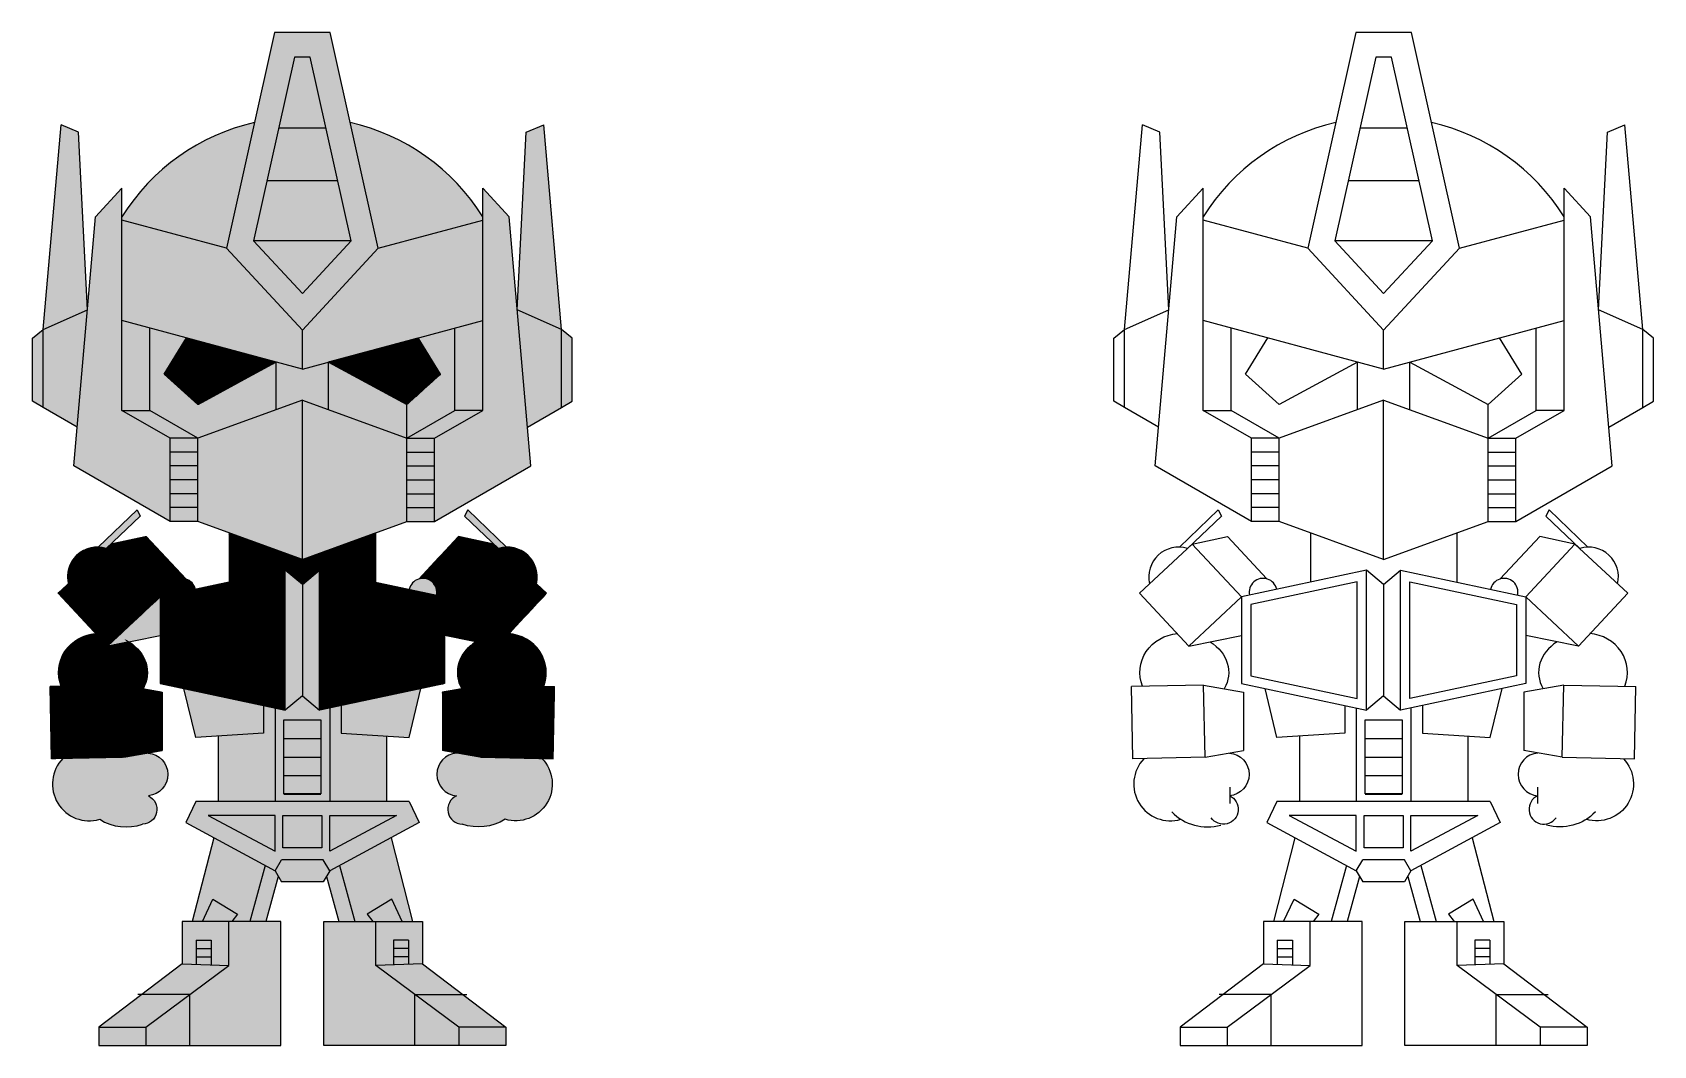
# Model space of a CAD drawing. Header units: millimetres. Extents: x 1834 to 4751, y 197 to 2019.
import ezdxf

# ---------------------------------------------------------------- set-up
doc = ezdxf.new("R2010")
doc.units = ezdxf.units.MM
doc.header["$MEASUREMENT"] = 0

# ---------------------------------------------------------------- blocks, each defined once
blk = doc.blocks.new('*U1')
blk.add_line((-25, 0), (25, 0))
blk = doc.blocks.new('*U2')
at = {"color": 0, "linetype": 'ByBlock', "lineweight": -2, "transparency": 16777216}
for p in [(0, 0), (0, -25), (0, -50), (0, -75), (0, -100), (0, -125), (0, -150)]:
    blk.add_blockref('*U1', p, dxfattribs=at)
blk = doc.blocks.new('*U3')
blk.add_line((-25, 0), (25, 0))
blk = doc.blocks.new('*U4')
at = {"color": 0, "linetype": 'ByBlock', "lineweight": -2, "transparency": 16777216}
for p in [(0, 0), (0, -25), (0, -50), (0, -75), (0, -100), (0, -125), (0, -150)]:
    blk.add_blockref('*U3', p, dxfattribs=at)
blk = doc.blocks.new('*U5')
blk.add_line((-33.4, 0), (33.4, 0))
blk = doc.blocks.new('*U6')
at = {"color": 0, "linetype": 'ByBlock', "lineweight": -2, "transparency": 16777216}
for p in [(0, 0), (0, -33.3), (0, -66.7), (0, -100), (0, -133.3)]:
    blk.add_blockref('*U5', p, dxfattribs=at)
blk = doc.blocks.new('*U7')
blk.add_line((13.6, 0), (-13.6, 0))
blk = doc.blocks.new('*U8')
at = {"color": 0, "linetype": 'ByBlock', "lineweight": -2, "transparency": 16777216}
for p in [(0, 0), (0, -15), (0, -30)]:
    blk.add_blockref('*U7', p, dxfattribs=at)
blk = doc.blocks.new('*U9')
blk.add_line((13.6, 0), (-13.6, 0))
blk = doc.blocks.new('*U10')
at = {"color": 0, "linetype": 'ByBlock', "lineweight": -2, "transparency": 16777216}
for p in [(0, 0), (0, -15), (0, -30)]:
    blk.add_blockref('*U9', p, dxfattribs=at)
blk = doc.blocks.new('*U14')
blk.add_line((-25, 0), (25, 0))
blk = doc.blocks.new('*U15')
at = {"color": 0, "linetype": 'ByBlock', "lineweight": -2, "transparency": 16777216}
for p in [(0, 0), (0, -25), (0, -50), (0, -75), (0, -100), (0, -125), (0, -150)]:
    blk.add_blockref('*U14', p, dxfattribs=at)
blk = doc.blocks.new('*U12')
blk.add_line((-25, 0), (25, 0))
blk = doc.blocks.new('*U13')
at = {"color": 0, "linetype": 'ByBlock', "lineweight": -2, "transparency": 16777216}
for p in [(0, 0), (0, -25), (0, -50), (0, -75), (0, -100), (0, -125), (0, -150)]:
    blk.add_blockref('*U12', p, dxfattribs=at)
blk = doc.blocks.new('*U16')
blk.add_line((-33.4, 0), (33.4, 0))
blk = doc.blocks.new('*U17')
at = {"color": 0, "linetype": 'ByBlock', "lineweight": -2, "transparency": 16777216}
for p in [(0, 0), (0, -33.3), (0, -66.7), (0, -100), (0, -133.3)]:
    blk.add_blockref('*U16', p, dxfattribs=at)
blk = doc.blocks.new('*U18')
blk.add_line((13.6, 0), (-13.6, 0))
blk = doc.blocks.new('*U19')
at = {"color": 0, "linetype": 'ByBlock', "lineweight": -2, "transparency": 16777216}
for p in [(0, 0), (0, -15), (0, -30)]:
    blk.add_blockref('*U18', p, dxfattribs=at)
blk = doc.blocks.new('*U20')
blk.add_line((13.6, 0), (-13.6, 0))
blk = doc.blocks.new('*U21')
at = {"color": 0, "linetype": 'ByBlock', "lineweight": -2, "transparency": 16777216}
for p in [(0, 0), (0, -15), (0, -30)]:
    blk.add_blockref('*U20', p, dxfattribs=at)

msp = doc.modelspace()

# ---------------------------------------------------------------- hatches: boundary and pattern name
at = {"true_color": 0x22346e}
h = msp.add_hatch(dxfattribs=at)
h.set_pattern_fill('ANSI31', color=159)
h.paths.add_polyline_path([(2405.6, 1857.2), (2455.9, 1631.3), (2644.1, 1681.7), (2644.1, 1687.6, 0.198417)])
h.paths.add_polyline_path([(2233.5, 1857.2, 0.198417), (1995, 1687.6), (1995, 1681.7), (2183.3, 1631.3)])
h.paths.add_polyline_path([(2183.3, 1631.3), (1995, 1681.7), (1995, 1500.7), (2319.6, 1413.7), (2319.6, 1483.7)])
h.paths.add_polyline_path([(2644.1, 1681.7), (2455.9, 1631.3), (2319.6, 1483.7), (2319.6, 1413.7), (2644.1, 1500.7)])
h.paths.add_polyline_path([(2691.5, 1687.6), (2644.1, 1739.3), (2644.1, 1339.3), (2557.5, 1289.3), (2557.5, 1139.3), (2730.7, 1239.3)])
h.paths.add_polyline_path([(2753.7, 1852.9), (2722.3, 1839.5), (2706.1, 1520.2), (2785.9, 1485)])
h.paths.add_polyline_path([(2785.9, 1485), (2706.1, 1520.2), (2724.6, 1309.1), (2785.9, 1344.4)])
h.paths.add_polyline_path([(2805.2, 1469.2), (2785.9, 1485), (2785.9, 1344.4), (2805.2, 1355.6)])
h.paths.add_polyline_path([(2081.6, 1289.3), (1995, 1339.3), (1995, 1739.3), (1947.6, 1687.6), (1908.4, 1239.3), (2081.6, 1139.3)])
h.paths.add_polyline_path([(1933, 1520.2), (1853.3, 1485), (1853.3, 1344.4), (1914.5, 1309.1)])
h.paths.add_polyline_path([(1916.8, 1839.5), (1885.4, 1852.9), (1853.3, 1485), (1933, 1520.2)])
h.paths.add_polyline_path([(1853.3, 1485), (1833.9, 1469.2), (1833.9, 1355.6), (1853.3, 1344.4)])
h.paths.add_polyline_path([(2111.2, 1469.6), (2045, 1487.3), (2045, 1339.3), (2131.6, 1289.3), (2272.6, 1340.6), (2272.6, 1426.3), (2131.6, 1349.6), (2070.9, 1404.5)])
h.paths.add_polyline_path([(2366.5, 1426.3), (2366.5, 1340.6), (2507.5, 1289.3), (2507.5, 1349.6)])
h.paths.add_polyline_path([(2594.1, 1487.3), (2528, 1469.6), (2568.2, 1404.5), (2507.5, 1349.6), (2507.5, 1289.3), (2594.1, 1339.3)])
h.paths.add_polyline_path([(2644.1, 1500.7), (2594.1, 1487.3), (2594.1, 1339.3), (2644.1, 1339.3)], flags=17)
h.paths.add_polyline_path([(2366.5, 1426.3), (2319.6, 1413.7), (2272.6, 1426.3), (2272.6, 1340.6), (2319.6, 1357.7), (2366.5, 1340.6)])
h.paths.add_polyline_path([(2045, 1487.3), (1995, 1500.7), (1995, 1339.3), (2045, 1339.3)], flags=17)
h.paths.add_polyline_path([(2045, 1339.3), (1995, 1339.3), (2081.6, 1289.3), (2131.6, 1289.3)])
h.paths.add_polyline_path([(2131.6, 1289.3), (2081.6, 1289.3), (2081.6, 1264.3), (2131.6, 1264.3)])
h.paths.add_polyline_path([(2131.6, 1264.3), (2081.6, 1264.3), (2081.6, 1239.3), (2131.6, 1239.3)])
h.paths.add_polyline_path([(2131.6, 1239.3), (2081.6, 1239.3), (2081.6, 1214.3), (2131.6, 1214.3)])
h.paths.add_polyline_path([(2131.6, 1214.3), (2081.6, 1214.3), (2081.6, 1189.3), (2131.6, 1189.3)])
h.paths.add_polyline_path([(2131.6, 1164.3), (2081.6, 1164.3), (2081.6, 1139.3), (2131.6, 1139.3)])
h.paths.add_polyline_path([(2131.6, 1189.3), (2081.6, 1189.3), (2081.6, 1164.3), (2131.6, 1164.3)])
h.paths.add_polyline_path([(2644.1, 1339.3), (2594.1, 1339.3), (2507.5, 1289.3), (2557.5, 1289.3)])
h.paths.add_polyline_path([(2557.5, 1289.3), (2507.5, 1289.3), (2507.5, 1264.3), (2557.5, 1264.3)])
h.paths.add_polyline_path([(2557.5, 1264.3), (2507.5, 1264.3), (2507.5, 1239.3), (2557.5, 1239.3)])
h.paths.add_polyline_path([(2557.5, 1239.3), (2507.5, 1239.3), (2507.5, 1214.3), (2557.5, 1214.3)])
h.paths.add_polyline_path([(2557.5, 1214.3), (2507.5, 1214.3), (2507.5, 1189.3), (2557.5, 1189.3)])
h.paths.add_polyline_path([(2557.5, 1189.3), (2507.5, 1189.3), (2507.5, 1164.3), (2557.5, 1164.3)])
h.paths.add_polyline_path([(2557.5, 1164.3), (2507.5, 1164.3), (2507.5, 1139.3), (2557.5, 1139.3)])
h.paths.add_polyline_path([(2369.6, 2019.2), (2269.6, 2019.2), (2183.3, 1631.3), (2319.6, 1483.7), (2455.9, 1631.3)])
h.paths.add_polyline_path([(2407.3, 1644.4), (2319.6, 1549.4), (2231.8, 1644.4), (2305.3, 1974.6), (2333.8, 1974.6)], flags=16)
at = {"true_color": 0xc7c8ca}
h = msp.add_hatch(dxfattribs=at)
h.set_pattern_fill('ANSI31', color=9)
h.paths.add_polyline_path([(2319.6, 1357.7), (2131.6, 1289.3), (2131.6, 1139.3), (2319.6, 1070.9)])
h.paths.add_polyline_path([(2507.5, 1289.3), (2319.6, 1357.7), (2319.6, 1070.9), (2507.5, 1139.3)])
h.paths.add_polyline_path([(1966.6, 1090.8, 0.583115), (1898.6, 1027.4)])
h.paths.add_polyline_path([(2027.7, 1149.2), (2022.1, 1160.1), (1952.1, 1093.2, -0.069196), (1966.6, 1090.8)])
h.paths.add_polyline_path([(2672.6, 1090.8), (2740.5, 1027.4, 0.583115)])
h.paths.add_polyline_path([(2617.1, 1160.1), (2611.4, 1149.2), (2672.6, 1090.8, -0.069196), (2687.1, 1093.2)])
edge = h.paths.add_edge_path()
edge.add_ellipse((2685.1, 867.8), major_axis=(-73.2, 0), ratio=0.956072, start_angle=159.1512, end_angle=265.2121)
edge.add_line((2691.2, 937.6), (2670.3, 915.2))
edge.add_line((2670.3, 915.2), (2631.7, 923))
edge.add_ellipse((2685.1, 867.8), major_axis=(-86.7, 0), ratio=0.806978, start_angle=307.9781, end_angle=384.707)
edge.add_line((2606.3, 838.6), (2643.5, 845.2))
edge.add_line((2643.5, 845.2), (2753.5, 842.9))
edge = h.paths.add_edge_path()
edge.add_ellipse((1954.1, 867.8), major_axis=(86.7, 0), ratio=0.806978, start_angle=-24.707, end_angle=52.0219)
edge.add_line((2007.4, 923), (1968.9, 915.2))
edge.add_line((1968.9, 915.2), (1948, 937.6))
edge.add_ellipse((1954.1, 867.8), major_axis=(73.2, 0), ratio=0.956072, start_angle=94.7879, end_angle=200.8488)
edge.add_line((1885.7, 842.9), (1995.7, 845.2))
edge.add_line((1995.7, 845.2), (2032.8, 838.6))
h.paths.add_polyline_path([(2333.8, 1974.6), (2305.3, 1974.6), (2276.9, 1846.9), (2362.2, 1846.9)])
h.paths.add_polyline_path([(2362.2, 1846.9), (2276.9, 1846.9), (2255.8, 1752.1), (2383.3, 1752.1)])
h.paths.add_polyline_path([(2383.3, 1752.1), (2255.8, 1752.1), (2231.8, 1644.4), (2407.3, 1644.4)])
h.paths.add_polyline_path([(2407.3, 1644.4), (2231.8, 1644.4), (2319.6, 1549.4)])
at = {"true_color": 0x7aafdf}
h = msp.add_hatch(dxfattribs=at)
h.set_pattern_fill('ANSI31', color=143)
h.paths.add_polyline_path([(2111.2, 1469.6), (2070.9, 1404.5), (2131.6, 1349.6), (2272.6, 1426.3)])
h.paths.add_polyline_path([(2568.2, 1404.5), (2528, 1469.6), (2366.5, 1426.3), (2507.5, 1349.6)])
at = {"true_color": 0xed1f24}
h = msp.add_hatch(dxfattribs=at)
h.set_pattern_fill('ANSI31', color=240)
h.paths.add_polyline_path([(1995.7, 845.2), (1865.7, 842.5), (1868.3, 712.6), (1998.3, 715.2)])
h.paths.add_polyline_path([(2067.4, 832.5), (1995.7, 845.2), (1998.3, 715.2), (2067.4, 727.4)])
edge = h.paths.add_edge_path()
edge.add_ellipse((1954.1, 867.8), major_axis=(86.7, 0), ratio=0.806978, start_angle=-24.707, end_angle=52.0219)
edge.add_line((2007.4, 923), (1968.9, 915.2))
edge.add_line((1968.9, 915.2), (1948, 937.6))
edge.add_ellipse((1954.1, 867.8), major_axis=(73.2, 0), ratio=0.956072, start_angle=94.7879, end_angle=200.8488)
edge.add_line((1885.7, 842.9), (1995.7, 845.2))
edge.add_line((1995.7, 845.2), (2032.8, 838.6))
h.paths.add_polyline_path([(2063.9, 1003.8), (1975.3, 1098.9), (1880.2, 1010.2), (1968.9, 915.2)])
h.paths.add_polyline_path([(2663.8, 1098.9), (2575.2, 1003.8), (2670.3, 915.2), (2758.9, 1010.2)])
edge = h.paths.add_edge_path()
edge.add_ellipse((2685.1, 867.8), major_axis=(-73.2, 0), ratio=0.956072, start_angle=159.1512, end_angle=265.2121)
edge.add_line((2691.2, 937.6), (2670.3, 915.2))
edge.add_line((2670.3, 915.2), (2631.7, 923))
edge.add_ellipse((2685.1, 867.8), major_axis=(-86.7, 0), ratio=0.806978, start_angle=307.9781, end_angle=384.707)
edge.add_line((2606.3, 838.6), (2643.5, 845.2))
edge.add_line((2643.5, 845.2), (2753.5, 842.9))
h.paths.add_polyline_path([(2773.4, 842.5), (2643.5, 845.2), (2640.9, 715.2), (2770.8, 712.6)])
h.paths.add_polyline_path([(2643.5, 845.2), (2606.3, 838.6), (2571.7, 832.5), (2571.7, 727.4), (2640.9, 715.2)])
h.paths.add_polyline_path([(2672.6, 1090.8), (2740.5, 1027.4, 0.583115)], flags=17)
h.paths.add_polyline_path([(2575.2, 1003.8), (2575.2, 934.5), (2670.3, 915.2)], flags=17)
h.paths.add_polyline_path([(2663.8, 1098.9), (2600.5, 1112.4), (2529.4, 1036.1, -0.565773), (2560.7, 1006.9), (2575.2, 1003.8)])
h.paths.add_polyline_path([(2038.6, 1112.4), (1975.3, 1098.9), (2063.9, 1003.8), (2078.4, 1006.9, -0.565773), (2109.7, 1036.1)])
h.paths.add_polyline_path([(2078.4, 1006.9), (2127.3, 1017.3, 1)])
h.paths.add_polyline_path([(1966.6, 1090.8, 0.583115), (1898.6, 1027.4)], flags=17)
h = msp.add_hatch(dxfattribs=at)
h.set_pattern_fill('ANSI31', color=240)
h.paths.add_polyline_path([(2188, 1118.8), (2188, 1030.2), (2288.9, 1051.6), (2319.6, 1025.9), (2350.2, 1051.6), (2451.1, 1030.2), (2451.1, 1118.8), (2319.6, 1070.9)])
h.paths.add_polyline_path([(2575.2, 1003.8), (2350.2, 1051.6), (2350.2, 800.2), (2575.2, 848)])
h.paths.add_polyline_path([(2366.9, 1031), (2558.5, 990.3), (2558.5, 861.5), (2366.9, 820.8)], flags=16)
h.paths.add_polyline_path([(2288.9, 1051.6), (2063.9, 1003.8), (2063.9, 848), (2288.9, 800.2)])
h.paths.add_polyline_path([(2272.2, 820.8), (2080.6, 861.5), (2080.6, 990.3), (2272.2, 1031)], flags=16)
at = {"true_color": 0xc7c8ca}
h = msp.add_hatch(color=9, dxfattribs=at)
h.dxf.hatch_style = 1
h.paths.add_polyline_path([(2319.6, 1025.9), (2288.9, 1051.6), (2288.9, 800.2), (2319.6, 825.9)])
h.paths.add_polyline_path([(2350.2, 1051.6), (2319.6, 1025.9), (2319.6, 825.9), (2350.2, 800.2)])
h.paths.add_polyline_path([(2352.9, 782.4), (2286.2, 782.4), (2286.2, 749.1), (2352.9, 749.1)])
h.paths.add_polyline_path([(2352.9, 749.1), (2286.2, 749.1), (2286.2, 715.8), (2352.9, 715.8)])
h.paths.add_polyline_path([(2352.9, 715.8), (2286.2, 715.8), (2286.2, 682.4), (2352.9, 682.4)])
h.paths.add_polyline_path([(2352.9, 682.4), (2286.2, 682.4), (2286.2, 649.7), (2352.9, 649.7)])
at = {"true_color": 0xed1f24}
h = msp.add_hatch(color=240, dxfattribs=at)
h.dxf.hatch_style = 1
h.paths.add_polyline_path([(2249.8, 808.5), (2106.6, 839), (2127.6, 751), (2249.8, 758.5)])
h.paths.add_polyline_path([(2532.5, 839), (2389.3, 808.5), (2389.3, 758.5), (2511.5, 751)])
h.paths.add_polyline_path([(2471, 753.5), (2389.3, 758.5), (2389.3, 808.5), (2368.7, 804.1), (2368.7, 635.9), (2471, 635.9)])
h.paths.add_polyline_path([(2270.4, 804.1), (2249.8, 808.5), (2249.8, 758.5), (2168.1, 753.5), (2168.1, 635.9), (2270.4, 635.9)])
h.paths.add_polyline_path([(2511.8, 1017.3), (2560.7, 1006.9, 1)])
h.paths.add_polyline_path([(2063.9, 1003.8), (1968.9, 915.2), (2063.9, 934.5)])
at = {"true_color": 0x7aafdf}
h = msp.add_hatch(dxfattribs=at)
h.set_pattern_fill('ANSI31', color=143)
h.paths.add_polyline_path([(2558.5, 990.3), (2366.9, 1031), (2366.9, 820.8), (2558.5, 861.5)])
h.paths.add_polyline_path([(2272.2, 1031), (2080.6, 990.3), (2080.6, 861.5), (2272.2, 820.8)])
at = {"true_color": 0xf8d731}
h = msp.add_hatch(color=40, dxfattribs=at)
h.dxf.hatch_style = 1
h.paths.add_polyline_path([(2368.7, 804.1), (2350.2, 800.2), (2319.6, 825.9), (2288.9, 800.2), (2270.4, 804.1), (2270.4, 635.9), (2368.7, 635.9)])
h.paths.add_polyline_path([(2352.9, 782.4), (2352.9, 649.7), (2286.2, 649.7), (2286.2, 782.4)], flags=16)
at = {"true_color": 0x22346e}
h = msp.add_hatch(color=159, dxfattribs=at)
h.dxf.hatch_style = 1
h.paths.add_polyline_path([(2042.3, 722.9), (1998.3, 715.2), (1888.5, 713, 0.77101), (1954.9, 603.7, 0.229631), (2031.9, 594.9, 0.797522), (2042.3, 646, 0.916258)])
h = msp.add_hatch(color=159, dxfattribs=at)
h.dxf.hatch_style = 1
h.paths.add_polyline_path([(2640.9, 715.2), (2596.8, 722.9, 0.916258), (2596.8, 646, 0.797522), (2607.2, 594.9, 0.229631), (2684.2, 603.7, 0.77101), (2750.6, 713)])
at = {"true_color": 0xc7c8ca}
h = msp.add_hatch(color=9, dxfattribs=at)
h.dxf.hatch_style = 1
h.paths.add_polyline_path([(2529.5, 597.8), (2511.5, 635.9), (2127.6, 635.9), (2109.7, 597.8), (2270.4, 510.9), (2282.1, 530.6), (2357, 530.6), (2368.7, 510.9)])
h.paths.add_polyline_path([(2149.9, 610.7), (2270.4, 610.7), (2270.4, 546.3)], flags=16)
h.paths.add_polyline_path([(2284.5, 610.7), (2354.6, 610.7), (2354.6, 552.3), (2284.5, 552.3)], flags=16)
h.paths.add_polyline_path([(2368.7, 610.7), (2489.2, 610.7), (2368.7, 546.3)], flags=16)
h.paths.add_polyline_path([(2479.1, 570.5), (2386.2, 520.3), (2414.1, 419.7), (2446.2, 419.7), (2436.3, 433.2), (2480.5, 459.7), (2499.4, 419.7), (2517.7, 419.7)])
h.paths.add_polyline_path([(2535.9, 343.4), (2451.9, 340.5), (2521.8, 288.7), (2608, 288.7)])
h.paths.add_polyline_path([(2608, 288.7), (2521.8, 288.7), (2601.1, 229.8), (2685.5, 229.8)])
h.paths.add_polyline_path([(2187.2, 340.5), (2103.2, 343.4), (2031.1, 288.7), (2117.4, 288.7)])
h.paths.add_polyline_path([(2117.4, 288.7), (2031.1, 288.7), (1953.6, 229.8), (2038, 229.8)])
at = {"true_color": 0xf8d731}
h = msp.add_hatch(color=40, dxfattribs=at)
h.dxf.hatch_style = 1
h.paths.add_polyline_path([(2270.4, 610.7), (2149.9, 610.7), (2270.4, 546.3)])
h.paths.add_polyline_path([(2354.6, 610.7), (2284.5, 610.7), (2284.5, 552.3), (2354.6, 552.3)])
h.paths.add_polyline_path([(2489.2, 610.7), (2368.7, 610.7), (2368.7, 546.3)])
at = {"true_color": 0x22346e}
h = msp.add_hatch(color=159, dxfattribs=at)
h.dxf.hatch_style = 1
h.paths.add_polyline_path([(2521.8, 288.7), (2451.9, 340.5), (2451.9, 419.7), (2358, 419.7), (2358, 196.6), (2521.8, 196.6)])
h.paths.add_polyline_path([(2535.9, 419.7), (2499.4, 419.7), (2451.9, 419.7), (2451.9, 340.5), (2483.5, 341.6), (2483.5, 386.5), (2510.8, 386.5), (2510.8, 342.5), (2535.9, 343.4)])
h.paths.add_polyline_path([(2521.8, 288.7), (2521.8, 196.6), (2601.1, 196.6), (2601.1, 229.8)])
h.paths.add_polyline_path([(2685.5, 229.8), (2601.1, 229.8), (2601.1, 196.6), (2685.5, 196.6)])
h.paths.add_polyline_path([(2281.1, 419.7), (2187.2, 419.7), (2187.2, 340.5), (2117.4, 288.7), (2117.4, 196.6), (2281.1, 196.6)])
h.paths.add_polyline_path([(2117.4, 288.7), (2038, 229.8), (2038, 196.6), (2117.4, 196.6)])
h.paths.add_polyline_path([(2038, 229.8), (1953.6, 229.8), (1953.6, 196.6), (2038, 196.6)])
h.paths.add_polyline_path([(2187.2, 419.7), (2139.7, 419.7), (2103.2, 419.7), (2103.2, 343.4), (2128.3, 342.5), (2128.3, 386.5), (2155.6, 386.5), (2155.6, 341.6), (2187.2, 340.5)])
h.paths.add_polyline_path([(2479.1, 570.5), (2386.2, 520.3), (2414.1, 419.7), (2446.2, 419.7), (2436.3, 433.2), (2480.5, 459.7), (2499.4, 419.7), (2517.7, 419.7)])
h.paths.add_polyline_path([(2252.9, 520.3), (2160.1, 570.5), (2121.5, 419.7), (2139.7, 419.7), (2158.6, 459.7), (2202.9, 433.2), (2192.9, 419.7), (2225, 419.7)])
h.paths.add_polyline_path([(2276.2, 501), (2270.4, 510.9), (2252.9, 520.3), (2225, 419.7), (2253.7, 419.7)])
h.paths.add_polyline_path([(2386.2, 520.3), (2368.7, 510.9), (2362.9, 501), (2385.4, 419.7), (2414.1, 419.7)])
h.paths.add_polyline_path([(2368.7, 510.9), (2357, 530.6), (2282.1, 530.6), (2270.4, 510.9), (2276.2, 501), (2282.1, 491.2), (2357, 491.2)])
at = {"true_color": 0xf8d731}
h = msp.add_hatch(color=40, dxfattribs=at)
h.dxf.hatch_style = 1
h.paths.add_polyline_path([(2158.6, 459.7), (2139.7, 419.7), (2192.9, 419.7), (2202.9, 433.2)])
h.paths.add_polyline_path([(2155.6, 386.5), (2128.3, 386.5), (2128.3, 371.5), (2155.6, 371.5)])
h.paths.add_polyline_path([(2155.6, 371.5), (2128.3, 371.5), (2128.3, 356.5), (2155.6, 356.5)])
h.paths.add_polyline_path([(2155.6, 356.5), (2128.3, 356.5), (2128.3, 342.5), (2155.6, 341.6)])
h.paths.add_polyline_path([(2480.5, 459.7), (2436.3, 433.2), (2446.2, 419.7), (2499.4, 419.7)])
h.paths.add_polyline_path([(2510.8, 386.5), (2483.5, 386.5), (2483.5, 371.5), (2510.8, 371.5)])
h.paths.add_polyline_path([(2510.8, 371.5), (2483.5, 371.5), (2483.5, 356.5), (2510.8, 356.5)])
h.paths.add_polyline_path([(2510.8, 356.5), (2483.5, 356.5), (2483.5, 341.6), (2510.8, 342.5)])

# ---------------------------------------------------------------- linework, layer by layer
for p, q in [((1853.3, 1485), (1885.4, 1852.9)), ((1916.8, 1839.5), (1885.4, 1852.9)), ((1933, 1520.2), (1916.8, 1839.5)), ((2362.2, 1846.9), (2276.9, 1846.9)), ((2706.1, 1520.2), (2722.3, 1839.5)), ((2722.3, 1839.5), (2753.7, 1852.9)), ((2785.9, 1485), (2753.7, 1852.9)), ((3798.6, 1485), (3830.8, 1852.9)), ((3862.1, 1839.5), (3830.8, 1852.9)), ((3878.3, 1520.2), (3862.1, 1839.5)), ((4307.6, 1846.9), (4222.2, 1846.9)), ((4651.4, 1520.2), (4667.7, 1839.5)), ((4667.7, 1839.5), (4699, 1852.9)), ((4731.2, 1485), (4699, 1852.9)), ((2383.3, 1752.1), (2255.8, 1752.1)), ((4328.6, 1752.1), (4201.1, 1752.1)), ((1947.6, 1687.6), (1995, 1739.3)), ((1995, 1339.3), (1995, 1739.3)), ((2644.1, 1339.3), (2644.1, 1739.3)), ((2691.5, 1687.6), (2644.1, 1739.3)), ((3892.9, 1687.6), (3940.3, 1739.3)), ((3940.3, 1339.3), (3940.3, 1739.3)), ((4589.4, 1339.3), (4589.4, 1739.3)), ((4636.8, 1687.6), (4589.4, 1739.3)), ((1908.4, 1239.3), (1947.6, 1687.6)), ((2183.3, 1631.3), (1995, 1681.7)), ((2455.9, 1631.3), (2644.1, 1681.7)), ((2730.7, 1239.3), (2691.5, 1687.6)), ((3853.7, 1239.3), (3892.9, 1687.6)), ((4128.6, 1631.3), (3940.3, 1681.7)), ((4401.2, 1631.3), (4589.4, 1681.7)), ((4676, 1239.3), (4636.8, 1687.6)), ((2407.3, 1644.4), (2231.8, 1644.4)), ((4352.6, 1644.4), (4177.1, 1644.4)), ((1853.3, 1485), (1933, 1520.2)), ((2785.9, 1485), (2706.1, 1520.2)), ((3798.6, 1485), (3878.3, 1520.2)), ((4731.2, 1485), (4651.4, 1520.2)), ((2319.6, 1413.7), (1995, 1500.7)), ((2319.6, 1413.7), (2644.1, 1500.7)), ((4264.9, 1413.7), (3940.3, 1500.7)), ((4264.9, 1413.7), (4589.4, 1500.7)), ((1833.9, 1469.2), (1853.3, 1485)), ((1833.9, 1355.6), (1833.9, 1469.2)), ((1853.3, 1344.4), (1853.3, 1485)), ((2045, 1339.3), (2045, 1487.3)), ((2070.9, 1404.5), (2111.2, 1469.6)), ((2319.6, 1413.7), (2319.6, 1483.7)), ((2568.2, 1404.5), (2528, 1469.6)), ((2594.1, 1339.3), (2594.1, 1487.3)), ((2785.9, 1344.4), (2785.9, 1485)), ((2805.2, 1469.2), (2785.9, 1485)), ((2805.2, 1355.6), (2805.2, 1469.2)), ((3779.2, 1469.2), (3798.6, 1485)), ((3779.2, 1355.6), (3779.2, 1469.2)), ((3798.6, 1344.4), (3798.6, 1485)), ((3990.3, 1339.3), (3990.3, 1487.3)), ((4016.2, 1404.5), (4056.5, 1469.6)), ((4264.9, 1413.7), (4264.9, 1483.7)), ((4513.5, 1404.5), (4473.3, 1469.6)), ((4539.4, 1339.3), (4539.4, 1487.3)), ((4731.2, 1344.4), (4731.2, 1485)), ((4750.5, 1469.2), (4731.2, 1485)), ((4750.5, 1355.6), (4750.5, 1469.2)), ((2131.6, 1349.6), (2070.9, 1404.5)), ((2272.6, 1426.3), (2131.6, 1349.6)), ((2272.6, 1340.6), (2272.6, 1426.3)), ((2366.5, 1340.6), (2366.5, 1426.3)), ((2366.5, 1426.3), (2507.5, 1349.6)), ((2507.5, 1349.6), (2568.2, 1404.5)), ((4076.9, 1349.6), (4016.2, 1404.5)), ((4217.9, 1426.3), (4076.9, 1349.6)), ((4217.9, 1340.6), (4217.9, 1426.3)), ((4311.9, 1340.6), (4311.9, 1426.3)), ((4311.9, 1426.3), (4452.8, 1349.6)), ((4452.8, 1349.6), (4513.5, 1404.5)), ((1853.3, 1344.4), (1833.9, 1355.6)), ((1914.5, 1309.1), (1853.3, 1344.4)), ((2319.6, 1357.7), (2131.6, 1289.3)), ((2319.6, 1357.7), (2507.5, 1289.3)), ((2319.6, 1070.9), (2319.6, 1357.7)), ((2507.5, 1289.3), (2507.5, 1349.6)), ((2724.6, 1309.1), (2785.9, 1344.4)), ((2785.9, 1344.4), (2805.2, 1355.6)), ((3798.6, 1344.4), (3779.2, 1355.6)), ((3859.8, 1309.1), (3798.6, 1344.4)), ((4264.9, 1357.7), (4076.9, 1289.3)), ((4264.9, 1357.7), (4452.8, 1289.3)), ((4264.9, 1070.9), (4264.9, 1357.7)), ((4452.8, 1289.3), (4452.8, 1349.6)), ((4669.9, 1309.1), (4731.2, 1344.4)), ((4731.2, 1344.4), (4750.5, 1355.6)), ((2081.6, 1289.3), (1995, 1339.3)), ((1995, 1339.3), (2045, 1339.3)), ((2131.6, 1289.3), (2045, 1339.3)), ((2507.5, 1289.3), (2594.1, 1339.3)), ((2557.5, 1289.3), (2644.1, 1339.3)), ((2644.1, 1339.3), (2594.1, 1339.3)), ((4026.9, 1289.3), (3940.3, 1339.3)), ((3940.3, 1339.3), (3990.3, 1339.3)), ((4076.9, 1289.3), (3990.3, 1339.3)), ((4452.8, 1289.3), (4539.4, 1339.3)), ((4502.8, 1289.3), (4589.4, 1339.3)), ((4589.4, 1339.3), (4539.4, 1339.3)), ((2081.6, 1139.3), (2081.6, 1289.3)), ((2131.6, 1139.3), (2131.6, 1289.3)), ((2507.5, 1139.3), (2507.5, 1289.3)), ((2557.5, 1139.3), (2557.5, 1289.3)), ((4026.9, 1139.3), (4026.9, 1289.3)), ((4076.9, 1139.3), (4076.9, 1289.3)), ((4452.8, 1139.3), (4452.8, 1289.3)), ((4502.8, 1139.3), (4502.8, 1289.3)), ((2081.6, 1139.3), (1908.4, 1239.3)), ((2557.5, 1139.3), (2730.7, 1239.3)), ((4026.9, 1139.3), (3853.7, 1239.3)), ((4502.8, 1139.3), (4676, 1239.3)), ((1952.1, 1093.2), (2022.1, 1160.1)), ((1966.6, 1090.8), (2027.7, 1149.2)), ((2022.1, 1160.1), (2027.7, 1149.2)), ((2131.6, 1139.3), (2081.6, 1139.3)), ((2319.6, 1070.9), (2131.6, 1139.3)), ((2319.6, 1070.9), (2507.5, 1139.3)), ((2507.5, 1139.3), (2557.5, 1139.3)), ((2617.1, 1160.1), (2611.4, 1149.2)), ((2672.6, 1090.8), (2611.4, 1149.2)), ((2687.1, 1093.2), (2617.1, 1160.1)), ((3897.4, 1093.2), (3967.4, 1160.1)), ((3911.9, 1090.8), (3973, 1149.2)), ((3967.4, 1160.1), (3973, 1149.2)), ((4076.9, 1139.3), (4026.9, 1139.3)), ((4264.9, 1070.9), (4076.9, 1139.3)), ((4264.9, 1070.9), (4452.8, 1139.3)), ((4452.8, 1139.3), (4502.8, 1139.3)), ((4562.4, 1160.1), (4556.7, 1149.2)), ((4617.9, 1090.8), (4556.7, 1149.2)), ((4632.4, 1093.2), (4562.4, 1160.1)), ((1975.3, 1098.9), (2038.6, 1112.4)), ((2109.7, 1036.1), (2038.6, 1112.4)), ((2188, 1118.8), (2188, 1030.2)), ((2451.1, 1118.8), (2451.1, 1030.2)), ((2529.4, 1036.1), (2600.5, 1112.4)), ((2663.8, 1098.9), (2600.5, 1112.4)), ((3920.6, 1098.9), (3983.9, 1112.4)), ((4055, 1036.1), (3983.9, 1112.4)), ((4133.3, 1118.8), (4133.3, 1030.2)), ((4396.4, 1118.8), (4396.4, 1030.2)), ((4474.7, 1036.1), (4545.8, 1112.4)), ((4609.1, 1098.9), (4545.8, 1112.4)), ((1880.2, 1010.2), (1975.3, 1098.9)), ((2063.9, 1003.8), (1975.3, 1098.9)), ((2575.2, 1003.8), (2663.8, 1098.9)), ((2758.9, 1010.2), (2663.8, 1098.9)), ((3825.5, 1010.2), (3920.6, 1098.9)), ((4009.3, 1003.8), (3920.6, 1098.9)), ((4520.5, 1003.8), (4609.1, 1098.9)), ((4704.2, 1010.2), (4609.1, 1098.9)), ((2319.6, 1025.9), (2288.9, 1051.6)), ((2319.6, 1025.9), (2350.2, 1051.6)), ((4264.9, 1025.9), (4234.2, 1051.6)), ((4264.9, 1025.9), (4295.5, 1051.6)), ((2319.6, 1025.9), (2319.6, 825.9)), ((2319.6, 1025.9), (2319.6, 825.9)), ((4264.9, 1025.9), (4264.9, 825.9)), ((4264.9, 1025.9), (4264.9, 825.9)), ((1968.9, 915.2), (1880.2, 1010.2)), ((1968.9, 915.2), (2063.9, 1003.8)), ((2670.3, 915.2), (2575.2, 1003.8)), ((2670.3, 915.2), (2758.9, 1010.2)), ((3914.2, 915.2), (3825.5, 1010.2)), ((3914.2, 915.2), (4009.3, 1003.8)), ((4615.6, 915.2), (4520.5, 1003.8)), ((4615.6, 915.2), (4704.2, 1010.2)), ((1968.9, 915.2), (2063.9, 934.5)), ((2670.3, 915.2), (2575.2, 934.5)), ((3914.2, 915.2), (4009.3, 934.5)), ((4615.6, 915.2), (4520.5, 934.5)), ((1995.7, 845.2), (1865.7, 842.5)), ((1868.3, 712.6), (1865.7, 842.5)), ((1998.3, 715.2), (1995.7, 845.2)), ((1995.7, 845.2), (2067.4, 832.5)), ((2067.4, 832.5), (2067.4, 727.4)), ((2127.6, 751), (2106.6, 839)), ((2319.6, 825.9), (2288.9, 800.2)), ((2319.6, 825.9), (2350.2, 800.2)), ((2511.5, 751), (2532.5, 839)), ((2643.5, 845.2), (2571.7, 832.5)), ((2571.7, 832.5), (2571.7, 727.4)), ((2640.9, 715.2), (2643.5, 845.2)), ((2643.5, 845.2), (2773.4, 842.5)), ((2770.8, 712.6), (2773.4, 842.5)), ((3941, 845.2), (3811, 842.5)), ((3813.6, 712.6), (3811, 842.5)), ((3943.6, 715.2), (3941, 845.2)), ((3941, 845.2), (4012.7, 832.5)), ((4012.7, 832.5), (4012.7, 727.4)), ((4072.9, 751), (4051.9, 839)), ((4264.9, 825.9), (4234.2, 800.2)), ((4264.9, 825.9), (4295.5, 800.2)), ((4456.8, 751), (4477.9, 839)), ((4588.8, 845.2), (4517, 832.5)), ((4517, 832.5), (4517, 727.4)), ((4586.2, 715.2), (4588.8, 845.2)), ((4588.8, 845.2), (4718.7, 842.5)), ((4716.1, 712.6), (4718.7, 842.5)), ((2249.8, 808.5), (2249.8, 758.5)), ((2270.4, 804.1), (2270.4, 635.9)), ((2368.7, 804.1), (2368.7, 635.9)), ((2389.3, 808.5), (2389.3, 758.5)), ((4195.1, 808.5), (4195.1, 758.5)), ((4215.7, 804.1), (4215.7, 635.9)), ((4314, 804.1), (4314, 635.9)), ((4334.6, 808.5), (4334.6, 758.5)), ((2249.8, 758.5), (2127.6, 751)), ((2286.2, 649.7), (2286.2, 782.4)), ((2352.9, 782.4), (2352.9, 649.7)), ((2389.3, 758.5), (2511.5, 751)), ((4195.1, 758.5), (4072.9, 751)), ((4231.5, 649.7), (4231.5, 782.4)), ((4298.3, 782.4), (4298.3, 649.7)), ((4334.6, 758.5), (4456.8, 751)), ((2168.1, 753.5), (2168.1, 635.9)), ((2471, 753.5), (2471, 635.9)), ((4113.4, 753.5), (4113.4, 635.9)), ((4416.3, 753.5), (4416.3, 635.9)), ((1998.3, 715.2), (1868.3, 712.6)), ((1998.3, 715.2), (2067.4, 727.4)), ((2640.9, 715.2), (2571.7, 727.4)), ((2640.9, 715.2), (2770.8, 712.6)), ((3943.6, 715.2), (3813.6, 712.6)), ((3943.6, 715.2), (4012.7, 727.4)), ((4586.2, 715.2), (4517, 727.4)), ((4586.2, 715.2), (4716.1, 712.6)), ((2352.9, 649.7), (2286.2, 649.7)), ((2596.6, 646), (2596.6, 645.8)), ((3987.9, 661.3), (3987.9, 631.9)), ((4298.3, 649.7), (4231.5, 649.7)), ((4541.9, 661.3), (4541.9, 631.9)), ((2127.6, 635.9), (2109.7, 597.8)), ((2511.5, 635.9), (2127.6, 635.9)), ((2511.5, 635.9), (2529.5, 597.8)), ((4072.9, 635.9), (4055, 597.8)), ((4456.8, 635.9), (4072.9, 635.9)), ((4456.8, 635.9), (4474.8, 597.8)), ((2109.7, 597.8), (2270.4, 510.9)), ((2270.4, 610.7), (2149.9, 610.7)), ((2149.9, 610.7), (2270.4, 546.3)), ((2270.4, 546.3), (2270.4, 610.7)), ((2368.7, 610.7), (2489.2, 610.7)), ((2489.2, 610.7), (2368.7, 546.3)), ((2368.7, 546.3), (2368.7, 610.7)), ((2529.5, 597.8), (2368.7, 510.9)), ((4055, 597.8), (4215.7, 510.9)), ((4215.7, 610.7), (4095.2, 610.7)), ((4095.2, 610.7), (4215.7, 546.3)), ((4215.7, 546.3), (4215.7, 610.7)), ((4314, 610.7), (4434.6, 610.7)), ((4434.6, 610.7), (4314, 546.3)), ((4314, 546.3), (4314, 610.7)), ((4474.8, 597.8), (4314, 510.9)), ((2160.1, 570.5), (2121.5, 419.7)), ((2479.1, 570.5), (2517.7, 419.7)), ((4105.4, 570.5), (4066.8, 419.7)), ((4424.4, 570.5), (4463, 419.7)), ((2270.4, 510.9), (2282.1, 530.6)), ((2357, 530.6), (2282.1, 530.6)), ((2368.7, 510.9), (2357, 530.6)), ((4215.7, 510.9), (4227.4, 530.6)), ((4302.3, 530.6), (4227.4, 530.6)), ((4314, 510.9), (4302.3, 530.6)), ((2252.9, 520.3), (2225, 419.7)), ((2276.2, 501), (2253.7, 419.7)), ((2270.4, 510.9), (2282.1, 491.2)), ((2368.7, 510.9), (2357, 491.2)), ((2362.9, 501), (2385.4, 419.7)), ((2386.2, 520.3), (2414.1, 419.7)), ((4198.2, 520.3), (4170.3, 419.7)), ((4221.5, 501), (4199, 419.7)), ((4215.7, 510.9), (4227.4, 491.2)), ((4314, 510.9), (4302.3, 491.2)), ((4308.2, 501), (4330.7, 419.7)), ((4331.5, 520.3), (4359.4, 419.7)), ((2357, 491.2), (2282.1, 491.2)), ((4302.3, 491.2), (4227.4, 491.2)), ((2139.7, 419.7), (2158.6, 459.7)), ((2158.6, 459.7), (2202.9, 433.2)), ((2480.5, 459.7), (2436.3, 433.2)), ((2499.4, 419.7), (2480.5, 459.7)), ((4085, 419.7), (4103.9, 459.7)), ((4103.9, 459.7), (4148.2, 433.2)), ((4425.8, 459.7), (4381.6, 433.2)), ((4444.7, 419.7), (4425.8, 459.7)), ((2139.7, 419.7), (2103.2, 419.7)), ((2103.2, 419.7), (2103.2, 343.4)), ((2281.1, 419.7), (2139.7, 419.7)), ((2187.2, 340.5), (2187.2, 419.7)), ((2202.9, 433.2), (2192.9, 419.7)), ((2281.1, 196.6), (2281.1, 419.7)), ((2358, 419.7), (2499.4, 419.7)), ((2358, 196.6), (2358, 419.7)), ((2436.3, 433.2), (2446.2, 419.7)), ((2451.9, 340.5), (2451.9, 419.7)), ((2499.4, 419.7), (2535.9, 419.7)), ((2535.9, 419.7), (2535.9, 343.4)), ((4085, 419.7), (4048.5, 419.7)), ((4048.5, 419.7), (4048.5, 343.4)), ((4226.4, 419.7), (4085, 419.7)), ((4132.5, 340.5), (4132.5, 419.7)), ((4148.2, 433.2), (4138.2, 419.7)), ((4226.4, 196.6), (4226.4, 419.7)), ((4303.3, 419.7), (4444.7, 419.7)), ((4303.3, 196.6), (4303.3, 419.7)), ((4381.6, 433.2), (4391.5, 419.7)), ((4397.2, 340.5), (4397.2, 419.7)), ((4444.7, 419.7), (4481.2, 419.7)), ((4481.2, 419.7), (4481.2, 343.4)), ((2128.3, 386.5), (2128.3, 342.5)), ((2155.6, 386.5), (2155.6, 341.5)), ((2483.5, 386.5), (2483.5, 341.5)), ((2510.8, 386.5), (2510.8, 342.5)), ((4073.6, 386.5), (4073.6, 342.5)), ((4100.9, 386.5), (4100.9, 341.5)), ((4428.9, 386.5), (4428.9, 341.5)), ((4456.1, 386.5), (4456.1, 342.5)), ((2103.2, 343.4), (1953.6, 229.8)), ((2038, 229.8), (2187.2, 340.5)), ((2103.2, 343.4), (2187.2, 340.5)), ((2535.9, 343.4), (2451.9, 340.5)), ((2601.1, 229.8), (2451.9, 340.5)), ((2535.9, 343.4), (2685.5, 229.8)), ((4048.5, 343.4), (3898.9, 229.8)), ((3983.3, 229.8), (4132.5, 340.5)), ((4048.5, 343.4), (4132.5, 340.5)), ((4481.2, 343.4), (4397.2, 340.5)), ((4546.4, 229.8), (4397.2, 340.5)), ((4481.2, 343.4), (4630.8, 229.8)), ((2117.4, 288.7), (2023.8, 288.7)), ((2117.4, 196.6), (2117.4, 288.9)), ((2521.8, 196.6), (2521.8, 288.9)), ((2521.8, 288.7), (2615.3, 288.7)), ((4062.7, 288.7), (3969.1, 288.7)), ((4062.7, 196.6), (4062.7, 288.9)), ((4467.1, 196.6), (4467.1, 288.9)), ((4467.1, 288.7), (4560.6, 288.7)), ((1953.6, 229.8), (2038, 229.8)), ((1953.6, 229.8), (1953.6, 196.6)), ((2038, 229.8), (2038, 196.6)), ((2685.5, 229.8), (2601.1, 229.8)), ((2601.1, 229.8), (2601.1, 196.6)), ((2685.5, 229.8), (2685.5, 196.6)), ((3898.9, 229.8), (3983.3, 229.8)), ((3898.9, 229.8), (3898.9, 196.6)), ((3983.3, 229.8), (3983.3, 196.6)), ((4630.8, 229.8), (4546.4, 229.8)), ((4546.4, 229.8), (4546.4, 196.6)), ((4630.8, 229.8), (4630.8, 196.6)), ((1953.6, 196.6), (2281.1, 196.6)), ((2685.5, 196.6), (2358, 196.6)), ((3898.9, 196.6), (4226.4, 196.6)), ((4630.8, 196.6), (4303.3, 196.6))]:
    msp.add_line(p, q)
for points in [[(2455.9, 1631.3), (2369.6, 2019.2), (2269.6, 2019.2), (2183.3, 1631.3), (2319.6, 1483.7)], [(4401.2, 1631.3), (4314.9, 2019.2), (4214.9, 2019.2), (4128.6, 1631.3), (4264.9, 1483.7)], [(2407.3, 1644.4), (2333.8, 1974.6), (2305.3, 1974.6), (2231.8, 1644.4), (2319.6, 1549.4)], [(4352.6, 1644.4), (4279.1, 1974.6), (4250.6, 1974.6), (4177.1, 1644.4), (4264.9, 1549.4)], [(2288.9, 1051.6), (2063.9, 1003.8), (2063.9, 848), (2288.9, 800.2)], [(2350.2, 1051.6), (2575.2, 1003.8), (2575.2, 848), (2350.2, 800.2)], [(4234.2, 1051.6), (4009.3, 1003.8), (4009.3, 848), (4234.2, 800.2)], [(4295.5, 1051.6), (4520.5, 1003.8), (4520.5, 848), (4295.5, 800.2)], [(2272.2, 1031), (2080.6, 990.3), (2080.6, 861.5), (2272.2, 820.8)], [(2366.9, 1031), (2558.5, 990.3), (2558.5, 861.5), (2366.9, 820.8)], [(4217.5, 1031), (4025.9, 990.3), (4025.9, 861.5), (4217.5, 820.8)], [(4312.2, 1031), (4503.8, 990.3), (4503.8, 861.5), (4312.2, 820.8)], [(2284.5, 610.7), (2354.6, 610.7), (2354.6, 552.3), (2284.5, 552.3)], [(4229.8, 610.7), (4299.9, 610.7), (4299.9, 552.3), (4229.8, 552.3)]]:
    msp.add_lwpolyline(points, close=True)
for points in [[(1888.5, 713, 0.77101), (1954.9, 603.7, -0.363603)], [(2042.3, 722.9, -0.913072), (2042.6, 646, -0.913072)], [(2596.8, 722.9, 0.913072), (2596.6, 646, 0.913072)], [(2750.6, 713, -0.77101), (2684.2, 603.7, 0.363603)], [(3833.4, 712.6, 0.76763), (3900.2, 603.7, -0.363603)], [(3987.6, 722.9, -0.916258), (3987.6, 646, -1.316747), (3954.5, 606.5, 0.308562)], [(4542.1, 722.9, 0.916258), (4542.1, 646, 1.316747), (4575.2, 606.5, -0.308562)], [(4696.3, 712.6, -0.76763), (4629.5, 603.7, 0.363603)], [(2042.6, 645.8, -0.793038), (2031.9, 594.9, -0.793038)], [(2596.6, 645.8, 0.793038), (2607.2, 594.9, 0.793038)], [(3883.9, 617, 0.275796), (3971.8, 593.2, 0.914352)], [(4645.9, 617, -0.275796), (4558, 593.2, -0.914352)], [(1954.9, 603.7, 0.229631), (2031.9, 594.9)], [(2684.2, 603.7, -0.229631), (2607.2, 594.9)]]:
    msp.add_lwpolyline(points, format="xyb")
for centre, radius, start, end in [((2319.6, 1483.7), 383.3, 102.9714, 147.8621), ((2319.6, 1483.7), 383.3, 32.1379, 77.0286), ((4264.9, 1483.7), 383.3, 102.9714, 147.8621), ((4264.9, 1483.7), 383.3, 32.1379, 77.0286), ((1950.5, 1039.8), 53.4, 72.5058, 193.4942), ((2688.6, 1039.8), 53.4, 346.5058, 107.4942), ((3895.8, 1039.8), 53.4, 72.5058, 193.4942), ((4633.9, 1039.8), 53.4, 346.5058, 107.4942), ((2102.8, 1012.1), 25, 12, 192), ((2536.3, 1012.1), 25, 348, 168), ((4048.1, 1012.1), 25, 12, 192), ((4481.6, 1012.1), 25, 348, 168)]:
    msp.add_arc(centre, radius, start, end)
at = {"extrusion": (0, 0, -1)}
for centre, major_axis, ratio, start_param, end_param in [((1954.1, 867.8), (73.2, 0), 0.956072, 2.777713, 4.64116), ((3899.4, 867.8), (73.2, 0), 0.956072, 2.777713, 4.64116), ((1954.1, 867.8), (86.7, 0), 0.806978, 5.375231, 6.714404), ((3899.4, 867.8), (86.7, 0), 0.806978, 5.375231, 6.714404)]:
    msp.add_ellipse(centre, major_axis=major_axis, ratio=ratio, start_param=start_param, end_param=end_param, dxfattribs=at)
for centre, major_axis, ratio, start_param, end_param in [((2685.1, 867.8), (-73.2, 0), 0.956072, 2.777713, 4.64116), ((4630.4, 867.8), (-73.2, 0), 0.956072, 2.777713, 4.64116), ((2685.1, 867.8), (-86.7, 0), 0.806978, 5.375231, 6.714404), ((4630.4, 867.8), (-86.7, 0), 0.806978, 5.375231, 6.714404)]:
    msp.add_ellipse(centre, major_axis=major_axis, ratio=ratio, start_param=start_param, end_param=end_param)

# ---------------------------------------------------------------- block references
at = {"xscale": -1}
for name, p in [('*U4', (2106.6, 1289.3)), ('*U13', (4051.9, 1289.3)), ('*U10', (2141.9, 386.5)), ('*U21', (4087.2, 386.5))]:
    msp.add_blockref(name, p, dxfattribs=at)
for name, p in [('*U2', (2532.5, 1289.3)), ('*U15', (4477.8, 1289.3)), ('*U6', (2319.6, 782.4)), ('*U17', (4264.9, 782.4)), ('*U8', (2497.2, 386.5)), ('*U19', (4442.5, 386.5))]:
    msp.add_blockref(name, p)

doc.saveas('drawing.dxf')
